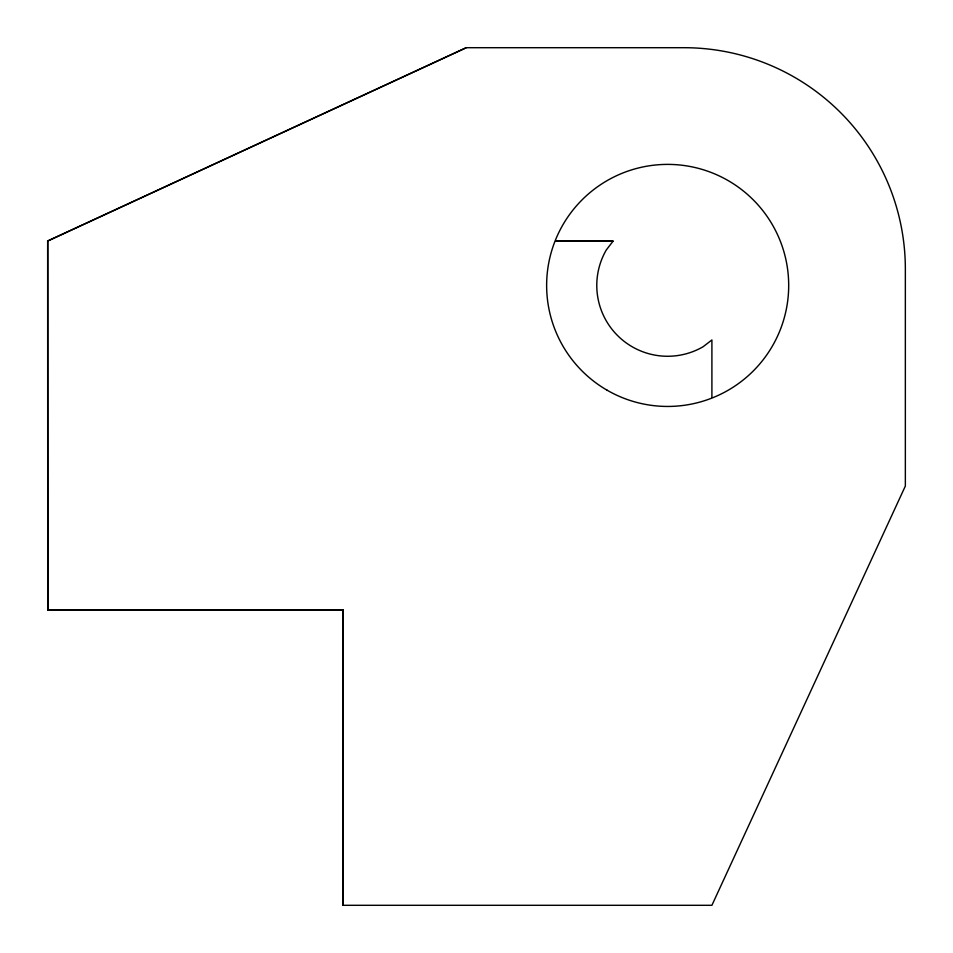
<?xml version="1.0" encoding="UTF-8"?>
<svg xmlns="http://www.w3.org/2000/svg" width="953" height="953" viewBox="0 0 953 953"><rect width="100%" height="100%" fill="white"/><g stroke="black" fill="none" stroke-linecap="round" stroke-linejoin="round"><path stroke-width="1.43" d="M342.925 609.968L342.925 713.285L342.985 609.968L47.745 610.123L342.985 609.968L342.925 905.302L711.903 905.302L905.35 486.042L905.35 269.08A221.382 221.382 0 0 0 683.956 47.698L466.267 47.698L47.65 241.061L47.745 610.123M555.694 241.097L613.077 241.133L606.275 249.996A70.844 70.844 0 0 0 703.052 346.773L711.903 339.971L711.903 397.377M466.267 47.698L47.745 240.942L47.876 609.968M556.54 241.133L613.077 241.133M342.842 610.123L342.925 905.302M607.144 390.23A121.031 121.031 0 0 0 788.691 285.412A121.031 121.031 0 0 0 607.144 180.605A121.031 121.031 0 0 0 607.144 390.23"/></g></svg>
